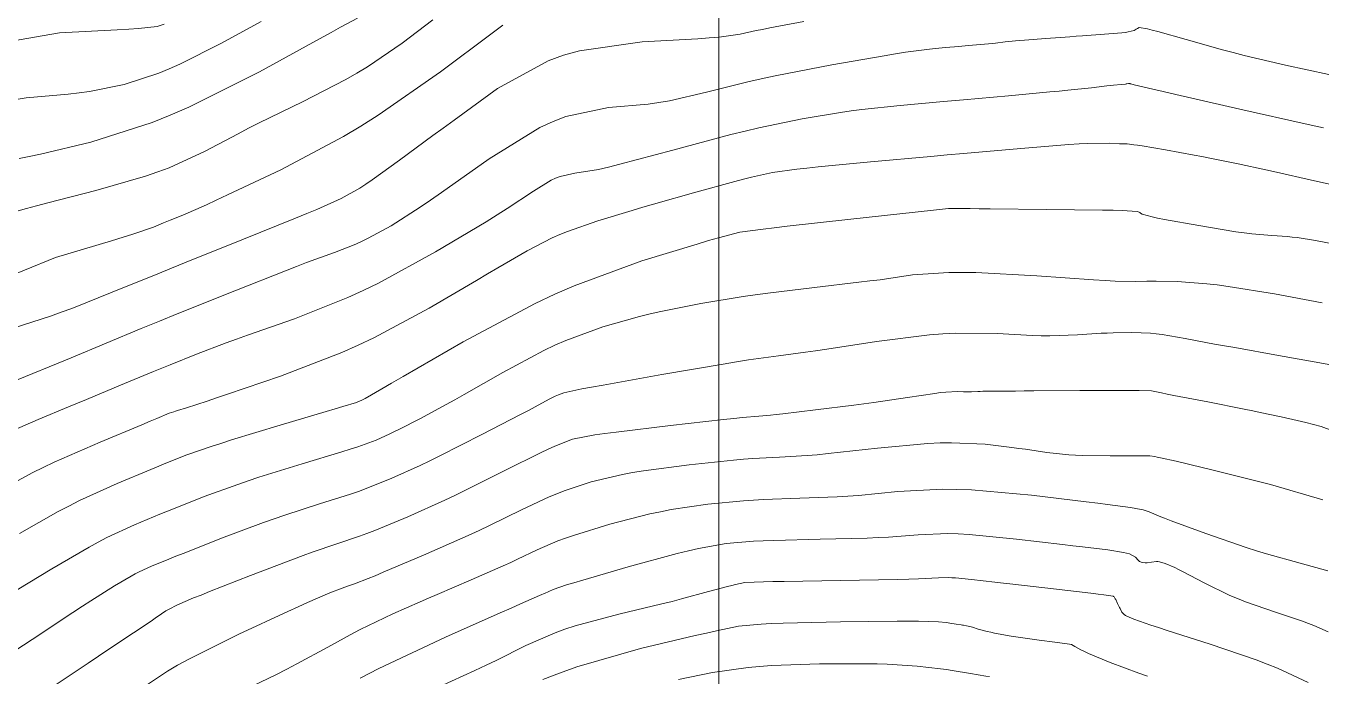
# Model space of a CAD drawing. Header units: millimetres. Extents: x 837475 to 838477, y 1189012 to 1191015.
# Drawn here: x 838205.8 to 838338, y 1189652.2 to 1189718.6 of the extents above; entities that cross this region are included whole.
import ezdxf

# ---------------------------------------------------------------- set-up
doc = ezdxf.new("R2010")
doc.units = ezdxf.units.MM
doc.header["$LTSCALE"] = 0.3
doc.layers.add('COORD', color=253, linetype='Continuous', lineweight=20)
doc.layers.add('COTAS 10', color=7, linetype='Continuous', lineweight=9, true_color=0x6e3e2d)
doc.layers.add('COTAS INT', color=7, linetype='Continuous', lineweight=5, true_color=0x9fa19f)

msp = doc.modelspace()

# ---------------------------------------------------------------- linework, layer by layer
at = {"layer": 'COORD'}
msp.add_line((838276.51, 1189013.87), (838276.51, 1191013.87), dxfattribs=at)
at = {"layer": 'COTAS 10'}
for points in [[(838201.7, 1189710.58), (838205.79, 1189711.28), (838210.08, 1189711.63), (838211.18, 1189711.77), (838212.25, 1189711.92), (838215.79, 1189712.64), (838219.32, 1189713.79), (838220.38, 1189714.23), (838221.47, 1189714.71), (838225.72, 1189716.85), (838229.77, 1189719.07)], [(838338.81, 1189713.64), (838334.39, 1189714.59), (838330.16, 1189715.6), (838329.04, 1189715.89), (838327.95, 1189716.17), (838324.23, 1189717.21), (838321.33, 1189718.04), (838320.76, 1189718.19), (838320.29, 1189718.31), (838319.44, 1189718.44), (838319.25, 1189718.35), (838319.19, 1189718.31), (838319.13, 1189718.28), (838318.93, 1189718.14), (838318.33, 1189717.99), (838318.03, 1189717.94), (838317.67, 1189717.9), (838315.89, 1189717.76), (838313.65, 1189717.61), (838313, 1189717.56), (838312.35, 1189717.51), (838309.89, 1189717.33), (838307.72, 1189717.15), (838307.24, 1189717.11), (838306.82, 1189717.07), (838305.74, 1189716.97), (838304.78, 1189716.86), (838304.44, 1189716.83), (838304.06, 1189716.79), (838302.41, 1189716.64), (838300.59, 1189716.48), (838300.11, 1189716.44), (838299.64, 1189716.4), (838298.04, 1189716.25), (838295.57, 1189715.92), (838294.55, 1189715.75), (838293.4, 1189715.56), (838288.04, 1189714.62), (838282.25, 1189713.5), (838280.82, 1189713.2), (838279.48, 1189712.9), (838275.26, 1189711.84), (838271.46, 1189710.97), (838270.39, 1189710.79), (838269.3, 1189710.63), (838265.26, 1189710.28), (838260.88, 1189709.36), (838259.58, 1189708.85), (838258.23, 1189708.23), (838253.05, 1189705.02), (838248.2, 1189701.58), (838247.07, 1189700.81), (838246.03, 1189700.11), (838243.05, 1189698.2), (838240.71, 1189696.93), (838240.08, 1189696.62), (838239.45, 1189696.33), (838237.26, 1189695.46), (838234.42, 1189694.43), (838233.39, 1189694.03), (838232.25, 1189693.59), (838227.26, 1189691.63), (838221.21, 1189689.19), (838219.4, 1189688.45), (838217.54, 1189687.69), (838210.36, 1189684.72), (838204.23, 1189682.18)], [(838338.81, 1189684.02), (838337.9, 1189684.18), (838333.68, 1189684.94), (838329.21, 1189685.75), (838328.14, 1189685.94), (838327.14, 1189686.12), (838324.14, 1189686.69), (838321.78, 1189687.09), (838321.17, 1189687.16), (838320.59, 1189687.22), (838318.69, 1189687.31), (838316.77, 1189687.26), (838316.18, 1189687.24), (838315.57, 1189687.21), (838313.15, 1189687.05), (838310.31, 1189686.95), (838309.44, 1189686.96), (838308.53, 1189686.98), (838304.92, 1189687.18), (838300.69, 1189687.23), (838299.38, 1189687.16), (838298.02, 1189687.06), (838292.6, 1189686.38), (838287.54, 1189685.59), (838286.4, 1189685.42), (838285.37, 1189685.28), (838282.6, 1189684.92), (838279.53, 1189684.49), (838278.32, 1189684.29), (838276.95, 1189684.07), (838270.68, 1189682.99), (838264.7, 1189681.93), (838263.52, 1189681.71), (838262.53, 1189681.53), (838260.68, 1189681.14), (838260.13, 1189680.94), (838259.97, 1189680.87), (838259.81, 1189680.79), (838259.19, 1189680.47), (838257.76, 1189679.69), (838257.07, 1189679.33), (838256.27, 1189678.91), (838252.32, 1189676.87), (838248.02, 1189674.69), (838246.99, 1189674.19), (838246.03, 1189673.72), (838243.13, 1189672.4), (838240.51, 1189671.35), (838239.72, 1189671.07), (838238.9, 1189670.79), (838235.74, 1189669.79), (838232.18, 1189668.65), (838231.11, 1189668.28), (838230.01, 1189667.89), (838225.74, 1189666.28), (838221.91, 1189664.77), (838221.08, 1189664.45), (838220.35, 1189664.16), (838218.58, 1189663.44), (838217.32, 1189662.85), (838216.92, 1189662.64), (838216.5, 1189662.41), (838214.8, 1189661.42), (838212.38, 1189659.9), (838211.52, 1189659.34), (838210.56, 1189658.71), (838206.39, 1189655.94), (838201.92, 1189653.04)], [(838246.82, 1189650.61), (838251.61, 1189652.78), (838252.74, 1189653.31), (838253.78, 1189653.81), (838256.82, 1189655.34), (838259.79, 1189656.63), (838260.78, 1189656.98), (838261.84, 1189657.32), (838266.3, 1189658.51), (838270.7, 1189659.58), (838271.74, 1189659.83), (838272.7, 1189660.08), (838275.47, 1189660.83), (838277.41, 1189661.36), (838277.83, 1189661.47), (838278.21, 1189661.56), (838279.17, 1189661.75), (838281.07, 1189661.82), (838282.03, 1189661.85), (838283.19, 1189661.87), (838288.95, 1189661.97), (838294.75, 1189662.07), (838295.92, 1189662.1), (838296.91, 1189662.13), (838298.95, 1189662.23), (838299.96, 1189662.27), (838300.32, 1189662.25), (838300.69, 1189662.23), (838302.31, 1189662.08), (838304.7, 1189661.8), (838305.57, 1189661.7), (838306.52, 1189661.59), (838310.69, 1189661.11), (838314.51, 1189660.67), (838315.24, 1189660.58), (838315.83, 1189660.51), (838316.78, 1189660.37), (838316.81, 1189660.34), (838316.83, 1189660.32), (838316.88, 1189660.28), (838316.96, 1189660.15), (838317, 1189660.09), (838317.04, 1189660.01), (838317.23, 1189659.63), (838317.44, 1189659.22), (838317.49, 1189659.11), (838317.54, 1189659.02), (838317.67, 1189658.74), (838317.92, 1189658.48), (838318.05, 1189658.4), (838318.19, 1189658.32), (838318.9, 1189658), (838320.62, 1189657.4), (838321.4, 1189657.15), (838322.31, 1189656.85), (838326.68, 1189655.46), (838331.4, 1189653.86), (838332.52, 1189653.43), (838333.57, 1189653.01), (838336.68, 1189651.55)]]:
    msp.add_lwpolyline(points, dxfattribs=at)
at = {"layer": 'COTAS INT'}
for points in [[(838239.61, 1189719.4), (838237.89, 1189718.47), (838236.91, 1189717.94), (838235.72, 1189717.29), (838229.61, 1189713.93), (838222.39, 1189710.31), (838220.5, 1189709.49), (838218.66, 1189708.75), (838212.4, 1189706.73), (838207.25, 1189705.5), (838206.1, 1189705.26), (838205.08, 1189705.06)], [(838254.44, 1189718.69), (838253.37, 1189717.88), (838248.1, 1189713.91), (838241.74, 1189709.48), (838239.97, 1189708.37), (838238.2, 1189707.31), (838231.79, 1189703.91), (838226.35, 1189701.34), (838225.19, 1189700.8), (838224.18, 1189700.34), (838221.79, 1189699.29), (838220.47, 1189698.76), (838220.14, 1189698.62), (838219.82, 1189698.5), (838218.78, 1189698.07), (838216.66, 1189697.35), (838215.67, 1189697.03), (838214.49, 1189696.67), (838208.78, 1189694.96), (838202.42, 1189692.37)], [(838219.87, 1189718.78), (838219.17, 1189718.55), (838217.24, 1189718.35), (838216.26, 1189718.28), (838215.07, 1189718.21), (838209.17, 1189717.89), (838202.7, 1189716.77)], [(838247.32, 1189719.23), (838244.19, 1189716.85), (838240.63, 1189714.43), (838239.54, 1189713.78), (838238.42, 1189713.13), (838233.99, 1189710.84), (838229.59, 1189708.7), (838228.48, 1189708.15), (838227.42, 1189707.6), (838223.99, 1189705.78), (838220.39, 1189704.13), (838219.22, 1189703.69), (838217.98, 1189703.26), (838212.9, 1189701.79), (838207.98, 1189700.53), (838206.85, 1189700.23), (838205.82, 1189699.96), (838202.9, 1189699.14)], [(838285.21, 1189719.06), (838281.73, 1189718.41), (838280.97, 1189718.26), (838280.31, 1189718.13), (838278.69, 1189717.75), (838276.54, 1189717.46), (838275.54, 1189717.38), (838274.37, 1189717.3), (838268.69, 1189717), (838262.28, 1189716.08), (838260.65, 1189715.61), (838259.08, 1189715.05), (838253.91, 1189712.21), (838249.47, 1189708.99), (838248.36, 1189708.18), (838247.3, 1189707.4), (838243.91, 1189704.88), (838241.13, 1189702.88), (838240.47, 1189702.43), (838239.84, 1189702.03), (838237.96, 1189700.97), (838235.46, 1189699.87), (838234.44, 1189699.45), (838233.29, 1189698.97), (838227.96, 1189696.83), (838222.12, 1189694.48), (838220.63, 1189693.88), (838219.21, 1189693.3), (838214.57, 1189691.4), (838210.45, 1189689.76), (838209.35, 1189689.36), (838208.28, 1189688.98), (838204.57, 1189687.78)], [(838338.27, 1189708.21), (838336.71, 1189708.54), (838329.73, 1189710.1), (838323.18, 1189711.6), (838321.9, 1189711.9), (838320.84, 1189712.14), (838318.94, 1189712.6), (838318.6, 1189712.69), (838318.53, 1189712.71), (838318.47, 1189712.72), (838318.34, 1189712.72), (838318.19, 1189712.69), (838318.12, 1189712.68), (838318.03, 1189712.67), (838317.59, 1189712.64), (838316.81, 1189712.56), (838316.5, 1189712.52), (838316.15, 1189712.49), (838314.56, 1189712.3), (838312.14, 1189712.03), (838311.27, 1189711.95), (838310.31, 1189711.86), (838306.1, 1189711.48), (838301.5, 1189711.07), (838300.28, 1189710.97), (838299.09, 1189710.86), (838295.02, 1189710.49), (838291.11, 1189710.06), (838290.02, 1189709.92), (838288.94, 1189709.76), (838285.02, 1189709.12), (838280.6, 1189708.2), (838279.21, 1189707.87), (838277.74, 1189707.51), (838271.82, 1189705.93), (838266.39, 1189704.48), (838265.23, 1189704.19), (838264.22, 1189703.96), (838261.82, 1189703.56), (838260.31, 1189703.24), (838259.85, 1189703.07), (838259.39, 1189702.85), (838257.59, 1189701.74), (838254.91, 1189699.96), (838253.89, 1189699.32), (838252.74, 1189698.61), (838247.59, 1189695.52), (838241.76, 1189692.34), (838240.19, 1189691.58), (838238.64, 1189690.86), (838233.17, 1189688.69), (838228.38, 1189687.02), (838227.26, 1189686.61), (838226.21, 1189686.23), (838223.17, 1189685.08), (838220.47, 1189683.99), (838219.65, 1189683.65), (838218.79, 1189683.3), (838215.41, 1189681.91), (838211.94, 1189680.46), (838211.02, 1189680.08), (838210.12, 1189679.7), (838207.01, 1189678.4), (838204.36, 1189677.25)], [(838338.89, 1189702.46), (838336.6, 1189702.97), (838333.9, 1189703.58), (838333.14, 1189703.75), (838332.37, 1189703.91), (838329.53, 1189704.52), (838326.65, 1189705.1), (838325.84, 1189705.26), (838325.04, 1189705.41), (838322.12, 1189705.94), (838319.74, 1189706.35), (838319.27, 1189706.42), (838318.89, 1189706.48), (838318.2, 1189706.57), (838317.84, 1189706.57), (838317.66, 1189706.57), (838317.44, 1189706.58), (838316.37, 1189706.64), (838314.21, 1189706.61), (838313.3, 1189706.55), (838312.25, 1189706.49), (838307.36, 1189706.1), (838301.5, 1189705.58), (838299.84, 1189705.44), (838298.17, 1189705.28), (838291.99, 1189704.72), (838286.65, 1189704.21), (838285.49, 1189704.08), (838284.48, 1189703.97), (838281.99, 1189703.63), (838279.84, 1189703.15), (838279.04, 1189702.95), (838278.14, 1189702.72), (838274.16, 1189701.63), (838269.84, 1189700.41), (838268.74, 1189700.09), (838267.67, 1189699.77), (838264.16, 1189698.71), (838261.07, 1189697.62), (838260.27, 1189697.29), (838259.5, 1189696.96), (838256.93, 1189695.64), (838253.93, 1189693.89), (838252.89, 1189693.28), (838251.76, 1189692.62), (838246.93, 1189689.77), (838241.3, 1189686.76), (838239.67, 1189686), (838238.01, 1189685.26), (838231.75, 1189682.84), (838226.35, 1189680.99), (838225.23, 1189680.61), (838224.27, 1189680.29), (838222.15, 1189679.6), (838221.24, 1189679.32), (838221.04, 1189679.26), (838220.86, 1189679.2), (838220.4, 1189679.04), (838219.13, 1189678.52), (838218.44, 1189678.23), (838217.6, 1189677.88), (838213.34, 1189676.1), (838208.64, 1189674.04), (838207.51, 1189673.51), (838206.47, 1189673), (838203.34, 1189671.3)], [(838340.08, 1189696.19), (838337.46, 1189696.69), (838335.56, 1189696.99), (838335.07, 1189697.04), (838334.59, 1189697.09), (838332.99, 1189697.19), (838330.93, 1189697.37), (838330.17, 1189697.47), (838329.32, 1189697.59), (838325.53, 1189698.21), (838322.01, 1189698.85), (838321.32, 1189698.98), (838320.75, 1189699.1), (838319.75, 1189699.37), (838319.56, 1189699.5), (838319.5, 1189699.54), (838319.45, 1189699.57), (838319.24, 1189699.67), (838317.69, 1189699.76), (838316.79, 1189699.78), (838315.68, 1189699.8), (838309.96, 1189699.87), (838304.23, 1189699.93), (838303.1, 1189699.94), (838302.18, 1189699.95), (838300.54, 1189699.96), (838300.27, 1189699.96), (838300.22, 1189699.96), (838300.17, 1189699.96), (838300.07, 1189699.96), (838300.02, 1189699.97), (838300, 1189699.97), (838299.98, 1189699.97), (838298.44, 1189699.8), (838289.98, 1189698.86), (838283.49, 1189698.14), (838282.16, 1189697.98), (838281.03, 1189697.85), (838278.65, 1189697.53), (838276.47, 1189696.97), (838275.47, 1189696.68), (838274.3, 1189696.33), (838268.64, 1189694.61), (838261.73, 1189692.06), (838259.76, 1189691.2), (838257.77, 1189690.27), (838250.39, 1189686.35), (838244.28, 1189682.81), (838243.09, 1189682.12), (838242.11, 1189681.55), (838240.39, 1189680.55), (838240.07, 1189680.38), (838239.98, 1189680.34), (838239.89, 1189680.3), (838239.53, 1189680.16), (838238.11, 1189679.73), (838237.35, 1189679.5), (838236.42, 1189679.22), (838231.71, 1189677.82), (838226.75, 1189676.32), (838225.65, 1189675.97), (838224.68, 1189675.66), (838222.18, 1189674.79), (838220.05, 1189673.94), (838219.32, 1189673.64), (838218.52, 1189673.31), (838215.09, 1189671.88), (838211.21, 1189670.12), (838210.13, 1189669.57), (838209.05, 1189669), (838205.09, 1189666.76)], [(838204.87, 1189661.01), (838208.41, 1189663.17), (838212.21, 1189665.37), (838213.14, 1189665.87), (838214.03, 1189666.34), (838216.83, 1189667.66), (838219.44, 1189668.73), (838220.2, 1189669.04), (838220.98, 1189669.35), (838223.96, 1189670.53), (838227.38, 1189671.78), (838228.44, 1189672.14), (838229.55, 1189672.51), (838233.96, 1189673.87), (838238, 1189675.1), (838238.87, 1189675.38), (838239.64, 1189675.63), (838241.52, 1189676.31), (838242.92, 1189676.96), (838243.39, 1189677.18), (838243.89, 1189677.43), (838245.97, 1189678.48), (838248.67, 1189679.93), (838249.56, 1189680.43), (838250.51, 1189680.96), (838254.46, 1189683.21), (838258.66, 1189685.46), (838259.78, 1189685.99), (838260.88, 1189686.47), (838264.66, 1189687.88), (838268.42, 1189688.93), (838269.49, 1189689.2), (838270.58, 1189689.45), (838274.66, 1189690.26), (838278.99, 1189690.96), (838280.24, 1189691.14), (838281.51, 1189691.31), (838286.29, 1189691.89), (838290.82, 1189692.42), (838291.94, 1189692.56), (838292.99, 1189692.69), (838296.29, 1189693.17), (838300, 1189693.44), (838301.32, 1189693.44), (838302.75, 1189693.42), (838308.97, 1189693.08), (838314.79, 1189692.67), (838315.98, 1189692.6), (838316.98, 1189692.54), (838319.05, 1189692.49), (838320.23, 1189692.53), (838320.67, 1189692.53), (838321.16, 1189692.53), (838323.33, 1189692.5), (838326.36, 1189692.27), (838327.39, 1189692.15), (838328.51, 1189692), (838333.25, 1189691.23), (838338.14, 1189690.34)], [(838340.69, 1189676.7), (838338.01, 1189677.71), (838336.44, 1189678.1), (838336, 1189678.21), (838335.56, 1189678.31), (838333.94, 1189678.69), (838331.8, 1189679.14), (838331.03, 1189679.3), (838330.17, 1189679.47), (838326.44, 1189680.2), (838322.98, 1189680.87), (838322.29, 1189681.01), (838321.73, 1189681.12), (838320.7, 1189681.33), (838319.42, 1189681.37), (838318.71, 1189681.38), (838317.83, 1189681.38), (838313.37, 1189681.36), (838308.69, 1189681.33), (838307.68, 1189681.32), (838306.8, 1189681.31), (838304.64, 1189681.3), (838303.46, 1189681.29), (838303.2, 1189681.28), (838302.96, 1189681.28), (838302.33, 1189681.25), (838301.83, 1189681.23), (838301.67, 1189681.23), (838301.51, 1189681.24), (838300.87, 1189681.27), (838299.68, 1189681.21), (838299.16, 1189681.15), (838298.57, 1189681.08), (838295.78, 1189680.67), (838292.34, 1189680.15), (838291.33, 1189680.01), (838290.3, 1189679.88), (838286.4, 1189679.39), (838283.05, 1189679), (838282.37, 1189678.92), (838281.79, 1189678.86), (838280.61, 1189678.76), (838278.94, 1189678.61), (838278.05, 1189678.52), (838276.98, 1189678.4), (838271.58, 1189677.8), (838266.03, 1189677.13), (838264.86, 1189676.97), (838263.86, 1189676.83), (838261.58, 1189676.39), (838259.78, 1189675.69), (838259.08, 1189675.38), (838258.3, 1189675.01), (838254.74, 1189673.23), (838250.7, 1189671.21), (838249.61, 1189670.68), (838248.54, 1189670.18), (838244.74, 1189668.48), (838241.38, 1189667.08), (838240.56, 1189666.76), (838239.81, 1189666.48), (838237.52, 1189665.7), (838234.98, 1189664.86), (838234.07, 1189664.53), (838233.07, 1189664.16), (838228.69, 1189662.48), (838224.51, 1189660.83), (838223.64, 1189660.48), (838222.88, 1189660.18), (838221.17, 1189659.45), (838220.37, 1189659.05), (838220.19, 1189658.95), (838220.03, 1189658.86), (838219.6, 1189658.57), (838218.97, 1189658.12), (838218.69, 1189657.92), (838218.35, 1189657.69), (838216.73, 1189656.61), (838214.12, 1189654.88), (838213.17, 1189654.24), (838212.11, 1189653.53), (838207.43, 1189650.39)], [(838338.18, 1189670.22), (838332.84, 1189671.76), (838327.95, 1189672.99), (838326.85, 1189673.26), (838325.86, 1189673.51), (838323.2, 1189674.14), (838321.61, 1189674.5), (838321.29, 1189674.56), (838321.03, 1189674.62), (838320.53, 1189674.71), (838319.82, 1189674.71), (838319.42, 1189674.71), (838318.94, 1189674.71), (838316.47, 1189674.69), (838313.64, 1189674.73), (838312.93, 1189674.76), (838312.24, 1189674.81), (838310.02, 1189675.05), (838307.82, 1189675.37), (838307.15, 1189675.46), (838306.45, 1189675.56), (838303.72, 1189675.9), (838300.26, 1189676.04), (838299.1, 1189676.01), (838297.87, 1189675.95), (838292.7, 1189675.47), (838287.69, 1189674.92), (838286.55, 1189674.81), (838285.52, 1189674.72), (838282.7, 1189674.56), (838280, 1189674.43), (838279.04, 1189674.35), (838278, 1189674.26), (838273.48, 1189673.79), (838268.83, 1189673.17), (838267.71, 1189672.98), (838266.67, 1189672.79), (838263.48, 1189672.05), (838260.73, 1189671.13), (838259.96, 1189670.83), (838259.18, 1189670.51), (838256.35, 1189669.17), (838253.08, 1189667.57), (838252.03, 1189667.08), (838250.92, 1189666.57), (838246.35, 1189664.56), (838242.24, 1189662.8), (838241.41, 1189662.45), (838240.71, 1189662.16), (838239.3, 1189661.61), (838238.58, 1189661.38), (838238.32, 1189661.28), (838238.04, 1189661.18), (838236.8, 1189660.7), (838234.52, 1189659.72), (838233.57, 1189659.29), (838232.5, 1189658.8), (838227.5, 1189656.47), (838222.39, 1189653.93), (838221.24, 1189653.3), (838220.21, 1189652.71), (838217.46, 1189650.86)], [(838226.59, 1189650.08), (838231.27, 1189652.33), (838232.39, 1189652.9), (838233.43, 1189653.44), (838236.59, 1189655.15), (838239.24, 1189656.61), (838239.96, 1189656.99), (838240.68, 1189657.35), (838243.24, 1189658.56), (838246.01, 1189659.78), (838246.86, 1189660.15), (838247.74, 1189660.53), (838251.21, 1189662.03), (838254.5, 1189663.47), (838255.26, 1189663.82), (838255.96, 1189664.14), (838257.97, 1189665.11), (838260.07, 1189666.01), (838260.84, 1189666.28), (838261.68, 1189666.57), (838265.38, 1189667.71), (838269.47, 1189668.76), (838270.56, 1189668.99), (838271.64, 1189669.21), (838275.38, 1189669.77), (838279.02, 1189670.11), (838280.04, 1189670.18), (838281.06, 1189670.24), (838284.78, 1189670.37), (838288.59, 1189670.51), (838289.67, 1189670.57), (838290.76, 1189670.66), (838294.78, 1189671.06), (838299.36, 1189671.29), (838300.81, 1189671.27), (838302.33, 1189671.21), (838308.45, 1189670.67), (838314.03, 1189670), (838315.2, 1189669.85), (838316.22, 1189669.72), (838318.56, 1189669.41), (838319.63, 1189669.22), (838319.86, 1189669.17), (838320.05, 1189669.12), (838320.46, 1189668.97), (838321.47, 1189668.54), (838322.03, 1189668.33), (838322.72, 1189668.07), (838326.25, 1189666.78), (838330.36, 1189665.35), (838331.42, 1189665.01), (838332.45, 1189664.69), (838335.89, 1189663.73), (838338.7, 1189662.96)], [(838239.89, 1189652), (838241.8, 1189652.97), (838248.61, 1189656.17), (838254.18, 1189658.65), (838255.3, 1189659.15), (838256.25, 1189659.57), (838258.19, 1189660.42), (838258.86, 1189660.72), (838259.02, 1189660.79), (838259.17, 1189660.85), (838259.58, 1189661.05), (838260.96, 1189661.51), (838261.71, 1189661.74), (838262.63, 1189662.01), (838267.27, 1189663.36), (838272.27, 1189664.73), (838273.41, 1189665.01), (838274.44, 1189665.25), (838277.27, 1189665.76), (838280.04, 1189665.97), (838281.04, 1189666.02), (838282.12, 1189666.06), (838286.86, 1189666.17), (838291.67, 1189666.29), (838292.8, 1189666.34), (838293.84, 1189666.39), (838296.86, 1189666.64), (838299.9, 1189666.75), (838300.94, 1189666.72), (838302.07, 1189666.66), (838306.9, 1189666.19), (838311.62, 1189665.63), (838312.68, 1189665.51), (838313.64, 1189665.39), (838316.23, 1189665.09), (838317.83, 1189664.84), (838318.16, 1189664.76), (838318.44, 1189664.68), (838319.05, 1189664.34), (838319.33, 1189664.03), (838319.41, 1189663.97), (838319.48, 1189663.92), (838319.74, 1189663.79), (838320.04, 1189663.76), (838320.14, 1189663.77), (838320.24, 1189663.78), (838320.68, 1189663.85), (838321.19, 1189663.9), (838321.34, 1189663.89), (838321.5, 1189663.86), (838322.08, 1189663.71), (838323.07, 1189663.28), (838323.47, 1189663.08), (838323.93, 1189662.84), (838326.07, 1189661.72), (838328.71, 1189660.44), (838329.49, 1189660.11), (838330.3, 1189659.79), (838333.36, 1189658.72), (838336.12, 1189657.8), (838336.73, 1189657.58), (838337.28, 1189657.37), (838338.72, 1189656.73)], [(838320.28, 1189652.19), (838319.41, 1189652.5), (838316.49, 1189653.6), (838314.27, 1189654.52), (838313.84, 1189654.71), (838313.49, 1189654.87), (838312.88, 1189655.24), (838312.51, 1189655.42), (838312.31, 1189655.46), (838312.07, 1189655.51), (838310.83, 1189655.68), (838309.22, 1189655.87), (838308.75, 1189655.93), (838308.26, 1189656), (838306.38, 1189656.29), (838304.66, 1189656.6), (838304.28, 1189656.68), (838303.93, 1189656.76), (838303.01, 1189657.01), (838302.42, 1189657.2), (838302.29, 1189657.24), (838302.16, 1189657.27), (838301.82, 1189657.34), (838301.49, 1189657.39), (838301.38, 1189657.4), (838301.26, 1189657.42), (838300.74, 1189657.51), (838300.11, 1189657.61), (838299.92, 1189657.64), (838299.72, 1189657.66), (838298.93, 1189657.75), (838296.89, 1189657.8), (838295.9, 1189657.8), (838294.72, 1189657.8), (838288.93, 1189657.73), (838283.08, 1189657.61), (838281.86, 1189657.56), (838280.82, 1189657.51), (838278.51, 1189657.31), (838276.27, 1189656.82), (838275.27, 1189656.59), (838274.1, 1189656.33), (838268.51, 1189655.02), (838262.01, 1189653.14), (838260.26, 1189652.51), (838258.54, 1189651.84)], [(838304.16, 1189652.16), (838303.79, 1189652.21), (838302.23, 1189652.48), (838300.33, 1189652.78), (838299.75, 1189652.86), (838299.15, 1189652.94), (838296.78, 1189653.21), (838293.71, 1189653.41), (838292.67, 1189653.45), (838291.54, 1189653.47), (838286.78, 1189653.46), (838281.88, 1189653.27), (838280.67, 1189653.18), (838279.52, 1189653.07), (838275.88, 1189652.56), (838272.39, 1189651.84)]]:
    msp.add_lwpolyline(points, dxfattribs=at)

doc.saveas('drawing.dxf')
